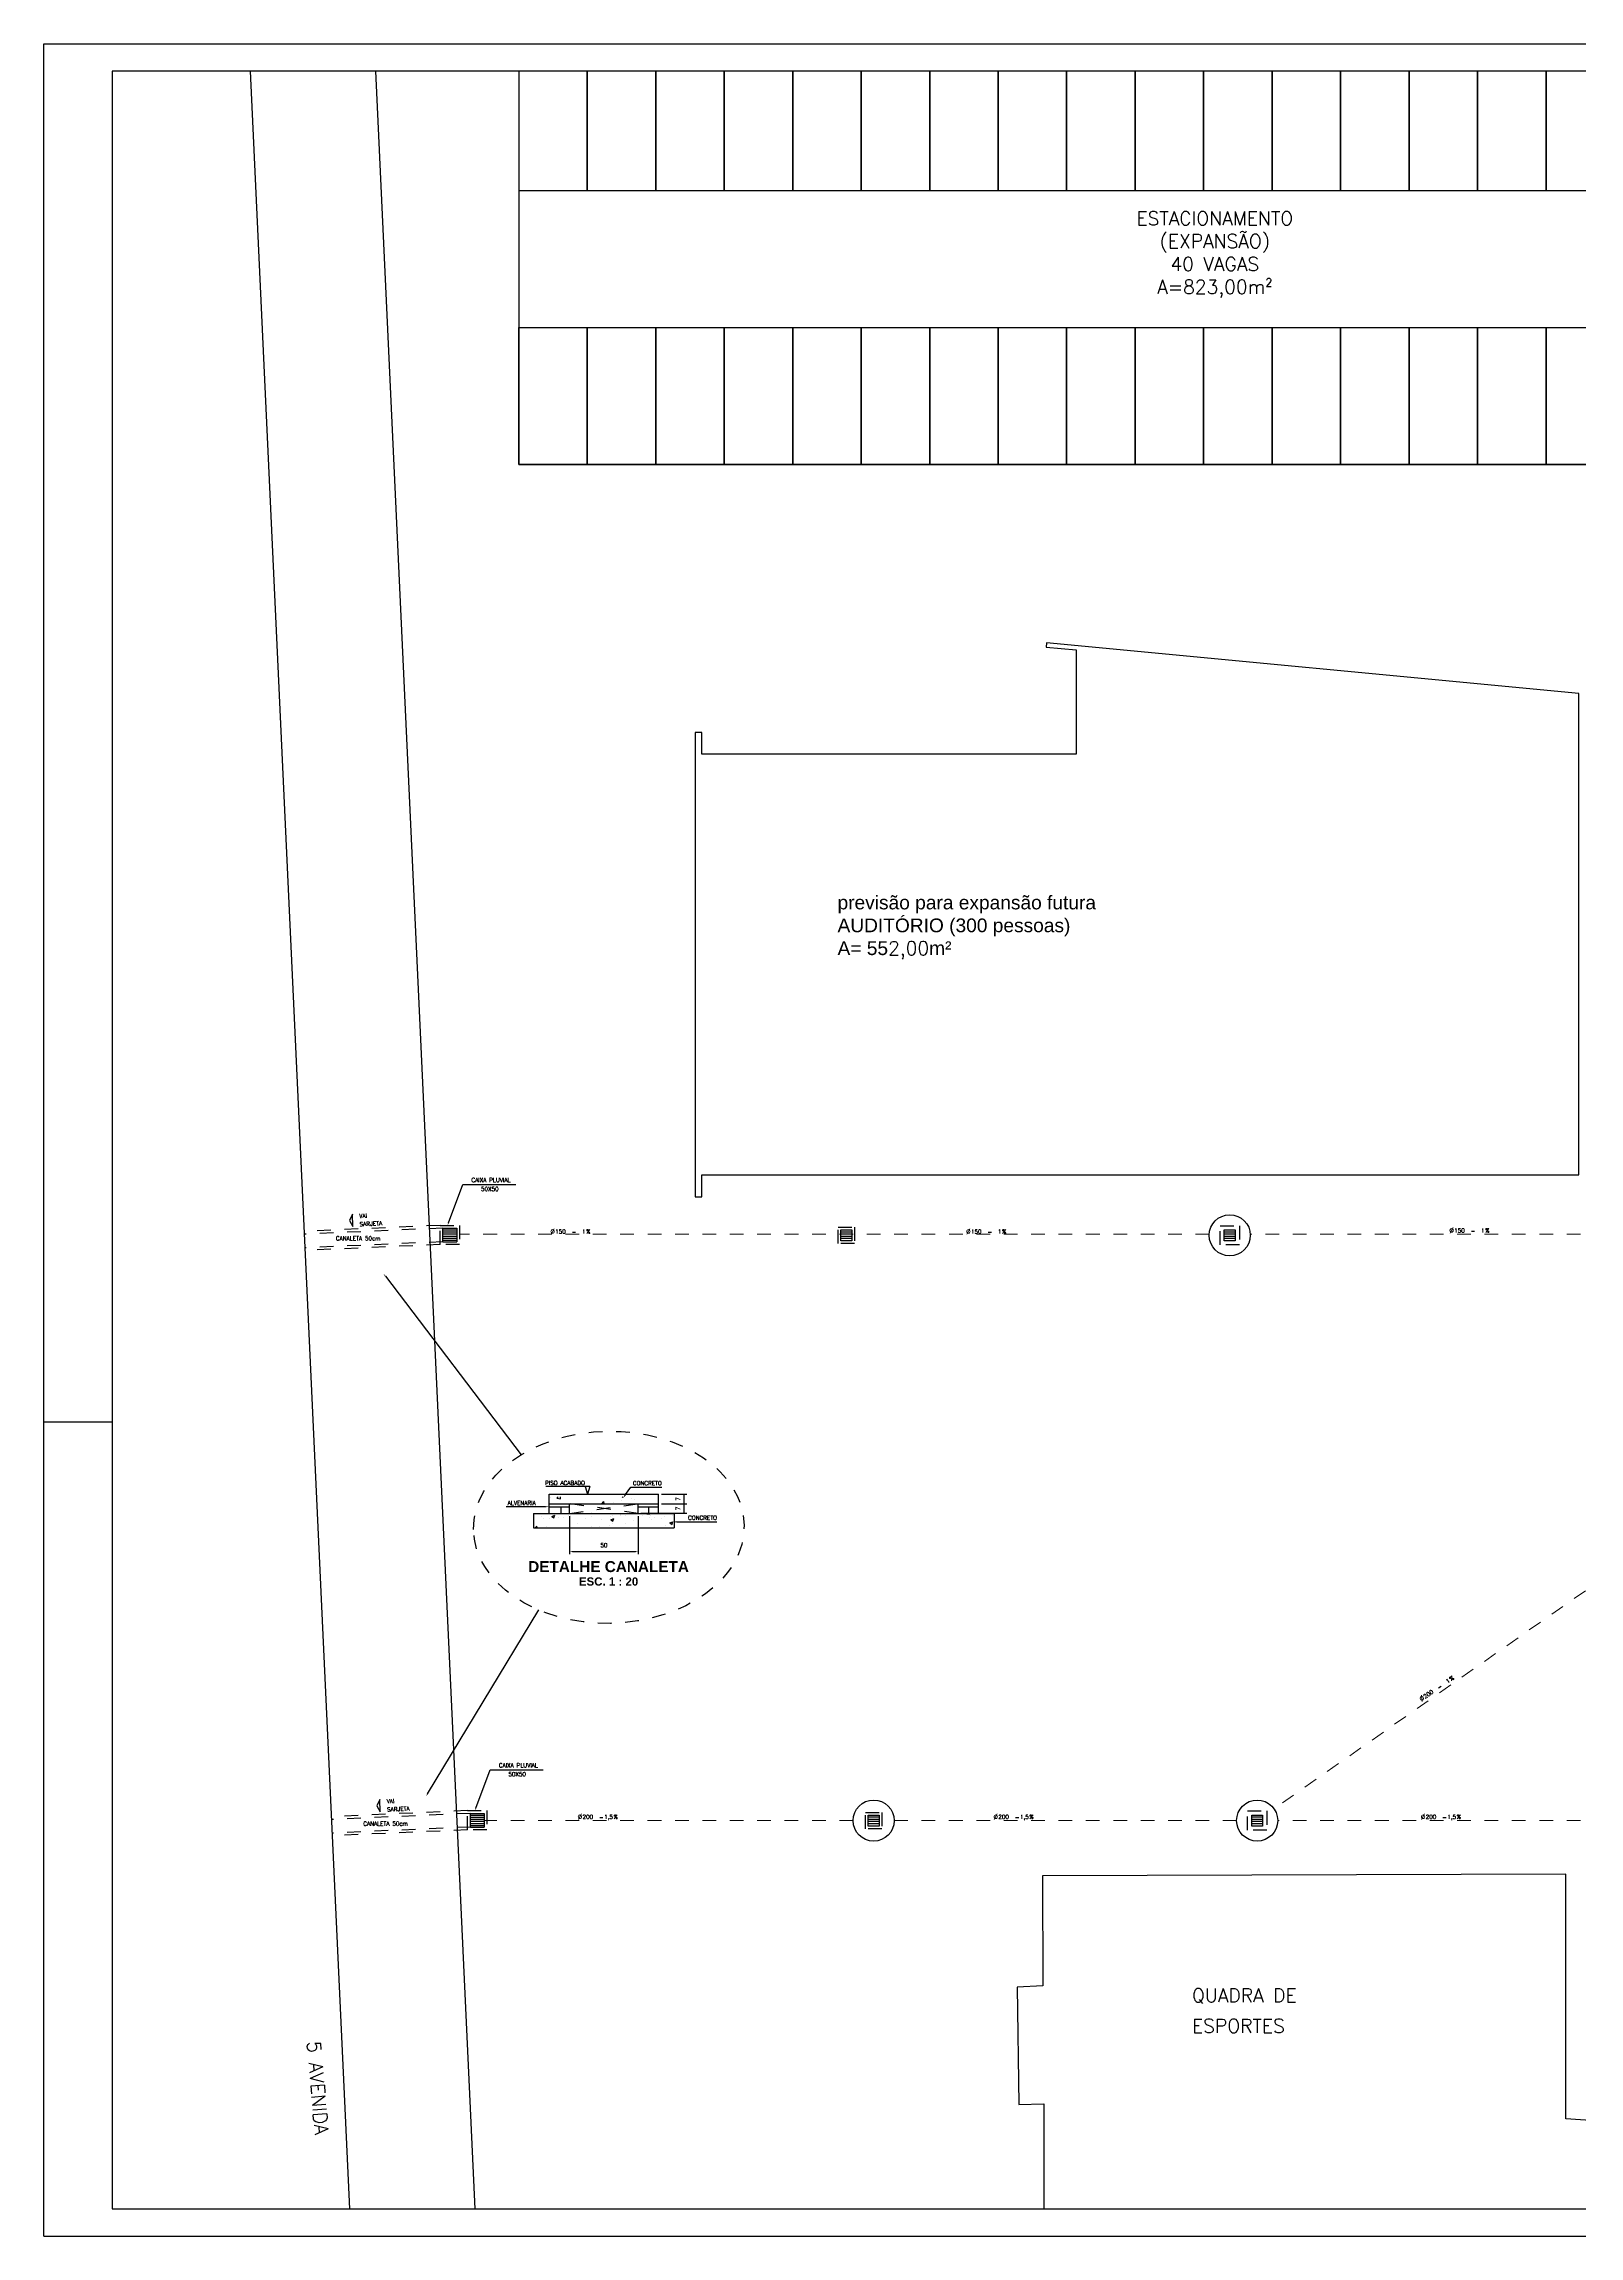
# Model space of a CAD drawing. Header units: millimetres. Extents: x -2485 to 3289, y -257 to 1952.
# Drawn here: x 29.55 to 40.76, y 44.51 to 60.51 of the extents above; entities that cross this region are included whole.
import ezdxf
from ezdxf.enums import TextEntityAlignment as Align

# ---------------------------------------------------------------- set-up
doc = ezdxf.new("R2010")
doc.units = ezdxf.units.MM
doc.header["$LTSCALE"] = 0.3
for name, pattern in [('HID', [0.37, 0.07, -0.1, 0.03, -0.1, 0.07]), ('HIDDEN2', [0.1875, 0.125, -0.0625]), ('T-5CM', [0.1, 0.05, -0.05])]:
    doc.linetypes.add(name, pattern=pattern)
for name, color, linetype in [('BASE', 254, 'Continuous'), ('CAIXAS', 3, 'Continuous'), ('DETALHES ÁGUA PLUVIAL', 6, 'HID'), ('IMPLANTAÇÃO ESGOTO', 2, 'Continuous'), ('PAREDE_CTR25', 7, 'Continuous'), ('PROJEÇÃO', 11, 'HIDDEN2'), ('TEX', 11, 'Continuous'), ('TEXTO', 3, 'Continuous')]:
    doc.layers.add(name, color=color, linetype=linetype)
doc.layers.add('IMPLANTAÇÃO  ÁGUA PLUVIAL', color=6, linetype='HID', lineweight=15)
doc.styles.add('ROMANS', font='romans.shx', dxfattribs={"height": 0.03})
doc.styles.add('SANSSERIFBOLD', font='sasb____.pfb')
doc.linetypes.add('ZIGZAG', pattern='A,0.00254,-5.08,[131,ltypeshp.shx,S=5.08,R=0,X=-5.08,Y=0],-10.16,[131,ltypeshp.shx,S=5.08,R=180,X=5.08,Y=0],-5.08', length=20.32254)
doc.dimstyles.new('20', dxfattribs={"dimtxt": 0.03, "dimasz": 0.02, "dimexe": 0.02, "dimexo": 0.02, "dimgap": 0.03, "dimtad": 1, "dimdec": 3, "dimlfac": 100, "dimdsep": 46, "dimtxsty": 'ROMANS', "dimcen": 0.02, "dimclrd": 11, "dimclre": 11, "dimclrt": 3, "dimadec": 0, "dimazin": 0, "dimtfac": 3.333333, "dimtdec": 3, "dimtix": 1, "dimtmove": 2, "dimatfit": 3, "dimfxl": 0, "dimtolj": 1, "dimarcsym": 0})

# ---------------------------------------------------------------- blocks, each defined once
blk = doc.blocks.new('*D55')
at = {"layer": 'TEX', "color": 11, "lineweight": -2}
for p, q in [((33.913, 49.786), (34.249, 49.786)), ((34.063, 49.856), (34.249, 49.856)), ((34.229, 49.786), (34.229, 49.856))]:
    blk.add_line(p, q, dxfattribs=at)
at = {"layer": 'TEX', "color": 3, "insert": (34.184, 49.821), "char_height": 0.03, "attachment_point": 5, "rotation": 90, "style": 'ROMANS'}
blk.add_mtext('\\A1;7', dxfattribs=at)
blk = doc.blocks.new('*D56')
at = {"layer": 'TEX', "color": 11, "lineweight": -2}
for p, q in [((33.393, 49.766), (33.393, 49.488)), ((33.893, 49.766), (33.893, 49.488)), ((33.413, 49.508), (33.873, 49.508))]:
    blk.add_line(p, q, dxfattribs=at)
at = {"layer": 'TEX', "color": 11}
for points in [[(33.413, 49.511), (33.413, 49.504), (33.393, 49.508)], [(33.873, 49.511), (33.873, 49.504), (33.893, 49.508)]]:
    blk.add_solid(points, dxfattribs=at)
at = {"layer": 'TEX', "color": 3, "insert": (33.643, 49.553), "char_height": 0.03, "attachment_point": 5, "style": 'ROMANS'}
blk.add_mtext('\\A1;50', dxfattribs=at)
blk = doc.blocks.new('*D57')
at = {"layer": 'TEX', "color": 11, "lineweight": -2}
for p, q in [((34.063, 49.926), (34.249, 49.926)), ((34.229, 49.856), (34.229, 49.926)), ((34.083, 49.856), (34.249, 49.856))]:
    blk.add_line(p, q, dxfattribs=at)
at = {"layer": 'TEX', "color": 3, "insert": (34.184, 49.891), "char_height": 0.03, "attachment_point": 5, "rotation": 90, "style": 'ROMANS'}
blk.add_mtext('\\A1;7', dxfattribs=at)
blk = doc.blocks.new('CP40')
at = {"layer": 'CAIXAS', "linetype": 'T-5CM'}
for p, q in [((-0.35, 0.35), (0.35, 0.35)), ((-0.35, -0.35), (-0.35, 0.35)), ((0.35, 0.35), (0.35, -0.35)), ((0.35, -0.35), (-0.35, -0.35))]:
    blk.add_line(p, q, dxfattribs=at)
at = {"layer": 'CAIXAS', "color": 9, "linetype": 'Continuous'}
for p, q in [((-0.2, 0.2), (0.2, 0.2)), ((-0.2, -0.2), (-0.2, 0.2)), ((0.2, 0.2), (0.2, -0.2)), ((0.2, -0.2), (-0.2, -0.2))]:
    blk.add_line(p, q, dxfattribs=at)
at = {"layer": 'CAIXAS', "color": 7}
for p, q in [((0.2, 0.12), (-0.2, 0.12)), ((0.2, 0.04), (-0.2, 0.04)), ((0.2, -0.04), (-0.2, -0.04)), ((0.2, -0.12), (-0.2, -0.12))]:
    blk.add_line(p, q, dxfattribs=at)
blk = doc.blocks.new('CP40N')
at = {"layer": 'CAIXAS', "linetype": 'T-5CM'}
for p, q in [((-0.3, -0.3), (-0.3, 0.3)), ((-0.3, 0.3), (0.3, 0.3)), ((0.3, 0.3), (0.3, -0.3)), ((0.3, -0.3), (-0.3, -0.3))]:
    blk.add_line(p, q, dxfattribs=at)
at = {"layer": 'CAIXAS', "color": 9, "linetype": 'Continuous'}
for p, q in [((-0.2, -0.2), (-0.2, 0.2)), ((-0.2, 0.2), (0.2, 0.2)), ((0.2, 0.2), (0.2, -0.2)), ((0.2, -0.2), (-0.2, -0.2))]:
    blk.add_line(p, q, dxfattribs=at)
at = {"layer": 'CAIXAS', "color": 7}
for p, q in [((0.2, 0.12), (-0.2, 0.12)), ((0.2, 0.04), (-0.2, 0.04)), ((0.2, -0.04), (-0.2, -0.04)), ((0.2, -0.12), (-0.2, -0.12))]:
    blk.add_line(p, q, dxfattribs=at)
blk = doc.blocks.new('DD')
at = {"layer": 'TEX', "color": 9}
blk.add_line((0.188, 0.023), (0.211, 0.023), dxfattribs=at)
at = {"layer": 'TEX', "color": 9, "style": 'ROMANS'}
for s, height, p in [('%%c', 0.04, (0.026, 0.008)), ('%', 0.03, (0.289, 0.012))]:
    blk.add_text(s, height=height, dxfattribs=at).set_placement(p)
blk.add_attdef('N', (0.062, 0.012), '', height=0.03, dxfattribs=at)
blk.add_attdef('INCL', text='', height=0.03, dxfattribs=at).set_placement((0.284, 0.012), align=Align.RIGHT)
blk = doc.blocks.new('cp50n')
at = {"layer": 'CAIXAS', "linetype": 'T-5CM'}
for p, q in [((0, 0.7), (0.7, 0.7)), ((0, 0), (0, 0.7)), ((0.7, 0), (0, 0)), ((0.7, 0.7), (0.7, 0))]:
    blk.add_line(p, q, dxfattribs=at)
at = {"layer": 'CAIXAS', "color": 9, "linetype": 'Continuous'}
for p, q in [((0.1, 0.1), (0.1, 0.6)), ((0.1, 0.6), (0.6, 0.6)), ((0.1, 0.1), (0.6, 0.1)), ((0.6, 0.6), (0.6, 0.1))]:
    blk.add_line(p, q, dxfattribs=at)
at = {"layer": 'CAIXAS', "color": 7}
for p, q in [((0.1, 0.536), (0.6, 0.536)), ((0.1, 0.461), (0.6, 0.461)), ((0.1, 0.386), (0.6, 0.386)), ((0.1, 0.311), (0.6, 0.311)), ((0.1, 0.236), (0.6, 0.236)), ((0.1, 0.161), (0.6, 0.161))]:
    blk.add_line(p, q, dxfattribs=at)
blk = doc.blocks.new('s8e')
at = {"layer": 'TEX', "color": 5}
blk.add_lwpolyline([(0.024, -0.045), (0.024, 0.045), (0, 0)], close=True, dxfattribs=at)
at = {"layer": 'TEX', "color": 5, "style": 'ROMANS'}
blk.add_text('VAI', height=0.03, dxfattribs=at).set_placement((0.074, 0.015))
blk.add_attdef('NOME', (0.074, -0.045), '', height=0.03, dxfattribs=at)

msp = doc.modelspace()

# ---------------------------------------------------------------- hatches: boundary and pattern name
at = {"layer": 'BASE'}
h = msp.add_hatch(dxfattribs=at)
h.set_pattern_fill('AR-B816', color=256, scale=0.02, style=0)
h.set_pattern_definition([(0, (24.3711, 45.51398), (0, 0.16), []), (90, (24.3711, 45.51398), (-0.16, 0.16), [0.16, -0.16])])
h.paths.add_polyline_path([(33.392597, 49.785741), (33.392597, 49.855741), (33.242597, 49.855741), (33.242597, 49.785741)])
h.paths.add_polyline_path([(34.042597, 49.785741), (34.042597, 49.855741), (33.892597, 49.855741), (33.892597, 49.785741)])

# ---------------------------------------------------------------- linework, layer by layer
at = {"color": 4, "linetype": 'Continuous'}
for p, q in [((29.554208, 60.510518), (59.329768, 60.510518)), ((29.554208, 44.510518), (29.554208, 60.510518)), ((29.554208, 44.510518), (59.329768, 44.510518))]:
    msp.add_line(p, q, dxfattribs=at)
at = {"color": 12, "linetype": 'Continuous'}
for p, q in [((30.054208, 60.310518), (30.054208, 44.710518)), ((59.129768, 60.310518), (30.054208, 60.310518)), ((30.054208, 44.710518), (59.129768, 44.710518))]:
    msp.add_line(p, q, dxfattribs=at)
at = {"color": 5, "linetype": 'Continuous'}
msp.add_line((30.054208, 50.450518), (29.554208, 50.450518), dxfattribs=at)
at = {"layer": 'BASE'}
for p, q in [((33.242597, 49.785741), (33.242597, 49.925741)), ((33.242597, 49.925741), (34.042597, 49.925741)), ((34.042597, 49.785741), (34.042597, 49.925741)), ((33.12988, 49.785741), (34.155315, 49.785741)), ((33.12988, 49.785741), (33.12988, 49.680186)), ((33.185507, 49.762825), (33.185507, 49.762825)), ((33.242597, 49.855741), (34.042597, 49.855741)), ((33.254044, 49.903371), (33.254044, 49.903371)), ((33.263354, 49.76342), (33.28436, 49.771484)), ((33.263354, 49.76342), (33.278277, 49.753355)), ((33.27828, 49.753348), (33.284363, 49.771477)), ((33.300124, 49.896459), (33.30903, 49.905741)), ((33.300124, 49.896459), (33.326805, 49.892321)), ((33.326808, 49.892315), (33.325246, 49.905741)), ((33.378104, 49.779272), (33.378104, 49.779272)), ((33.388251, 49.767687), (33.388251, 49.767687)), ((33.392597, 49.785741), (33.392597, 49.855741)), ((33.39828, 49.767284), (33.39828, 49.767284)), ((33.501871, 49.782645), (33.501871, 49.782645)), ((33.55306, 49.764859), (33.55306, 49.764859)), ((33.554096, 49.789777), (33.554096, 49.789777)), ((33.580792, 49.856524), (33.580792, 49.856524)), ((33.602693, 49.782823), (33.602693, 49.782823)), ((33.628872, 49.855741), (33.643662, 49.871156)), ((33.645458, 49.855741), (33.643666, 49.87115)), ((33.665947, 49.78697), (33.665947, 49.78697)), ((33.691336, 49.763144), (33.691336, 49.763144)), ((33.708127, 49.766456), (33.708127, 49.766456)), ((33.711775, 49.866324), (33.711775, 49.866324)), ((33.762839, 49.776057), (33.762839, 49.776057)), ((33.766438, 49.773032), (33.766438, 49.773032)), ((33.770257, 49.881468), (33.770257, 49.881468)), ((33.7775, 49.905741), (33.78241, 49.902429)), ((33.782414, 49.902422), (33.783527, 49.905741)), ((33.7999, 49.773465), (33.7999, 49.773465)), ((33.826094, 49.780204), (33.826094, 49.780204)), ((33.845359, 49.891355), (33.845359, 49.891355)), ((33.859659, 49.785661), (33.859659, 49.785661)), ((33.863307, 49.88553), (33.863307, 49.88553)), ((33.892597, 49.785741), (33.892597, 49.855741)), ((33.922986, 49.76929), (33.922986, 49.76929)), ((33.955407, 49.785741), (33.961482, 49.781644)), ((33.957448, 49.781648), (33.960883, 49.785741)), ((33.957448, 49.781648), (33.975379, 49.780079)), ((33.961486, 49.781636), (33.962863, 49.785741)), ((33.975383, 49.780071), (33.974337, 49.785741)), ((33.986241, 49.773437), (33.986241, 49.773437)), ((34.083133, 49.762524), (34.083133, 49.762524)), ((34.146387, 49.766671), (34.146387, 49.766671)), ((34.155315, 49.785741), (34.155315, 49.680186)), ((33.12988, 49.680186), (34.155315, 49.680186)), ((33.142094, 49.680186), (33.152824, 49.692973)), ((33.155184, 49.680186), (33.152827, 49.692966)), ((33.203148, 49.74924), (33.203148, 49.74924)), ((33.222714, 49.688308), (33.222714, 49.688308)), ((33.246748, 49.748079), (33.246748, 49.748079)), ((33.275033, 49.68337), (33.275033, 49.68337)), ((33.313149, 49.757799), (33.313149, 49.757799)), ((33.345654, 49.756059), (33.345654, 49.756059)), ((33.38286, 49.681542), (33.38286, 49.681542)), ((33.449989, 49.713402), (33.449989, 49.713402)), ((33.5058, 49.749292), (33.5058, 49.749292)), ((33.550448, 49.689909), (33.550448, 49.689909)), ((33.612415, 49.689265), (33.612415, 49.689265)), ((33.624944, 49.743433), (33.624944, 49.743433)), ((33.687517, 49.699152), (33.687517, 49.699152)), ((33.694493, 49.739394), (33.715499, 49.747457)), ((33.694493, 49.739394), (33.709416, 49.729329)), ((33.704479, 49.711032), (33.704479, 49.711032)), ((33.709419, 49.729321), (33.715502, 49.74745)), ((33.801137, 49.714111), (33.801137, 49.714111)), ((33.856011, 49.730238), (33.856011, 49.730238)), ((33.974856, 49.759052), (33.974856, 49.759052)), ((33.990602, 49.739054), (33.990602, 49.739054)), ((34.011827, 49.75273), (34.011827, 49.75273)), ((34.065704, 49.748942), (34.065704, 49.748942)), ((34.089429, 49.69851), (34.089429, 49.69851)), ((34.125632, 49.715368), (34.146637, 49.723431)), ((34.125632, 49.715368), (34.140555, 49.705302)), ((34.140558, 49.705295), (34.146641, 49.723423))]:
    msp.add_line(p, q, dxfattribs=at)
at = {"layer": 'BASE', "color": 11, "linetype": 'HIDDEN2'}
for p, q in [((33.392597, 49.785741), (33.892597, 49.855741)), ((33.892597, 49.785741), (33.392597, 49.855741))]:
    msp.add_line(p, q, dxfattribs=at)
at = {"layer": 'DETALHES ÁGUA PLUVIAL', "linetype": 'Continuous'}
for centre in [(38.212453, 51.815038), (35.612453, 47.543609), (38.412453, 47.543609)]:
    msp.add_circle(centre, 0.15, dxfattribs=at)
at = {"layer": 'IMPLANTAÇÃO  ÁGUA PLUVIAL'}
for p, q in [((38.062666, 51.823038), (32.591936, 51.823038)), ((40.972453, 51.823038), (38.362239, 51.823038)), ((40.972453, 49.335935), (38.53533, 47.629639)), ((35.462453, 47.543609), (32.768236, 47.543609)), ((38.262453, 47.543609), (35.762453, 47.543609)), ((41.172453, 47.543609), (38.562453, 47.543609))]:
    msp.add_line(p, q, dxfattribs=at)
at = {"layer": 'IMPLANTAÇÃO ESGOTO', "color": 11}
for p, q in [((32.508259, 51.906313), (32.612289, 52.184937)), ((32.612289, 52.184937), (32.680795, 52.184937)), ((32.680795, 52.184937), (32.999366, 52.184937)), ((32.04764, 51.516393), (33.038481, 50.212871)), ((32.354874, 47.737914), (33.16713, 49.080386)), ((32.708259, 47.634885), (32.812289, 47.913508)), ((32.812289, 47.913508), (32.880795, 47.913508)), ((32.880795, 47.913508), (33.199366, 47.913508))]:
    msp.add_line(p, q, dxfattribs=at)
for points in [[(32.511382, 51.905147), (32.505136, 51.907479), (32.501263, 51.887577)], [(32.044986, 51.514376), (32.050293, 51.518411), (32.035537, 51.532316)], [(32.357726, 47.736188), (32.352022, 47.739639), (32.34452, 47.720802)], [(32.711382, 47.633719), (32.705136, 47.636051), (32.701263, 47.616148)]]:
    msp.add_solid(points, dxfattribs=at)
at = {"layer": 'PAREDE_CTR25'}
for p, q in [((33.021453, 59.440912), (42.529261, 59.440912)), ((33.021453, 57.440912), (43.521453, 57.440912))]:
    msp.add_line(p, q, dxfattribs=at)
for points in [[(31.061737, 60.310518), (31.786691, 44.710518)], [(33.021453, 60.310518), (33.021453, 59.440912), (33.521453, 59.440912), (33.521453, 60.310518)], [(33.021453, 60.310518), (33.021453, 57.440912), (43.341453, 57.440912), (43.341453, 58.440912), (44.021453, 58.440912), (44.021453, 60.310518)], [(33.521453, 60.310518), (33.521453, 59.440912), (34.021453, 59.440912), (34.021453, 60.310518)], [(34.021453, 60.310518), (34.021453, 59.440912), (34.521453, 59.440912), (34.521453, 60.310518)], [(34.521453, 60.310518), (34.521453, 59.440912), (35.021453, 59.440912), (35.021453, 60.310518)], [(35.021453, 60.310518), (35.021453, 59.440912), (35.521453, 59.440912), (35.521453, 60.310518)], [(35.521453, 60.310518), (35.521453, 59.440912), (36.021453, 59.440912), (36.021453, 60.310518)], [(36.021453, 60.310518), (36.021453, 59.440912), (36.521453, 59.440912), (36.521453, 60.310518)], [(36.521453, 60.310518), (36.521453, 59.440912), (37.021453, 59.440912), (37.021453, 60.310518)], [(37.021453, 60.310518), (37.021453, 59.440912), (37.521453, 59.440912), (37.521453, 60.310518)], [(37.521453, 60.310518), (37.521453, 59.440912), (38.021453, 59.440912), (38.021453, 60.310518)], [(38.021453, 60.310518), (38.021453, 59.440912), (38.521453, 59.440912), (38.521453, 60.310518)], [(38.521453, 60.310518), (38.521453, 59.440912), (39.021453, 59.440912), (39.021453, 60.310518)], [(39.021453, 60.310518), (39.021453, 59.440912), (39.521453, 59.440912), (39.521453, 60.310518)], [(39.521453, 60.310518), (39.521453, 59.440912), (40.021453, 59.440912), (40.021453, 60.310518)], [(40.021453, 60.310518), (40.021453, 59.440912), (40.521453, 59.440912), (40.521453, 60.310518)], [(40.521453, 60.310518), (40.521453, 59.440912), (41.021453, 59.440912), (41.021453, 60.310518)], [(36.845956, 47.141405), (36.847631, 46.336516), (36.661292, 46.328607), (36.672668, 45.472124), (36.85549, 45.477301), (36.854259, 44.710518)], [(41.069629, 44.710518), (40.879476, 45.351245), (40.66646, 45.3668), (40.665805, 47.152482), (36.845956, 47.141405)]]:
    msp.add_lwpolyline(points, dxfattribs=at)
at = {"layer": 'PAREDE_CTR25', "linetype": 'ZIGZAG', "ltscale": 0.01}
msp.add_lwpolyline([(31.975737, 60.310518), (32.700691, 44.710518)], dxfattribs=at)
at = {"layer": 'PAREDE_CTR25'}
for points in [[(33.021453, 58.440912), (33.521453, 58.440912), (33.521453, 57.440912), (33.021453, 57.440912)], [(33.521453, 58.440912), (34.021453, 58.440912), (34.021453, 57.440912), (33.521453, 57.440912)], [(34.021453, 58.440912), (34.521453, 58.440912), (34.521453, 57.440912), (34.021453, 57.440912)], [(34.521453, 58.440912), (35.021453, 58.440912), (35.021453, 57.440912), (34.521453, 57.440912)], [(35.021453, 58.440912), (35.521453, 58.440912), (35.521453, 57.440912), (35.021453, 57.440912)], [(35.521453, 58.440912), (36.021453, 58.440912), (36.021453, 57.440912), (35.521453, 57.440912)], [(36.021453, 58.440912), (36.521453, 58.440912), (36.521453, 57.440912), (36.021453, 57.440912)], [(36.521453, 58.440912), (37.021453, 58.440912), (37.021453, 57.440912), (36.521453, 57.440912)], [(37.021453, 58.440912), (37.521453, 58.440912), (37.521453, 57.440912), (37.021453, 57.440912)], [(37.521453, 58.440912), (38.021453, 58.440912), (38.021453, 57.440912), (37.521453, 57.440912)], [(38.021453, 58.440912), (38.521453, 58.440912), (38.521453, 57.440912), (38.021453, 57.440912)], [(38.521453, 58.440912), (39.021453, 58.440912), (39.021453, 57.440912), (38.521453, 57.440912)], [(39.021453, 58.440912), (39.521453, 58.440912), (39.521453, 57.440912), (39.021453, 57.440912)], [(39.521453, 58.440912), (40.021453, 58.440912), (40.021453, 57.440912), (39.521453, 57.440912)], [(40.021453, 58.440912), (40.521453, 58.440912), (40.521453, 57.440912), (40.021453, 57.440912)], [(40.521453, 58.440912), (41.021453, 58.440912), (41.021453, 57.440912), (40.521453, 57.440912)]]:
    msp.add_lwpolyline(points, close=True, dxfattribs=at)
at = {"layer": 'PAREDE_CTR25', "ltscale": 10}
msp.add_lwpolyline([(40.759953, 52.255545), (40.760953, 55.738179), (40.760953, 55.770165), (36.874131, 56.138054), (36.871307, 56.108213), (37.090953, 56.087424), (37.090953, 55.325545), (34.358353, 55.325545), (34.358353, 55.485545), (34.308353, 55.485545), (34.308353, 52.095545), (34.358353, 52.095545), (34.358353, 52.255545), (40.759953, 52.255545)], dxfattribs=at)
at = {"layer": 'PROJEÇÃO'}
for p, q in [((32.448236, 51.887577), (31.453681, 51.844127)), ((32.468236, 51.867577), (31.454652, 51.823243)), ((32.468236, 51.767577), (31.459289, 51.723458)), ((32.448236, 51.747577), (31.460173, 51.704429)), ((32.648236, 47.616148), (31.653681, 47.572698)), ((32.668236, 47.596148), (31.654652, 47.551814)), ((32.668236, 47.496148), (31.659289, 47.45203)), ((32.648236, 47.476148), (31.660173, 47.433))]:
    msp.add_line(p, q, dxfattribs=at)
msp.add_ellipse((33.67932, 49.684133), major_axis=(-0.987706, -0.01559), ratio=0.710000648, dxfattribs=at)
at = {"layer": 'TEX'}
for p, q in [((33.541483, 49.980848), (33.219125, 49.980848)), ((33.506378, 49.980848), (33.523931, 49.925741)), ((33.541483, 49.980848), (33.523931, 49.925741))]:
    msp.add_line(p, q, dxfattribs=at)
at = {"layer": 'TEX', "color": 11}
for p, q in [((33.801038, 49.922777), (33.84018, 49.975948)), ((33.84018, 49.975948), (34.065895, 49.975948)), ((33.212597, 49.833978), (32.930163, 49.833978)), ((34.176641, 49.723423), (34.242666, 49.723423)), ((34.242666, 49.723423), (34.46838, 49.723423))]:
    msp.add_line(p, q, dxfattribs=at)
for points in [[(33.805064, 49.919813), (33.797011, 49.925741), (33.783252, 49.898617)], [(33.212597, 49.838978), (33.212597, 49.828978), (33.242597, 49.833978)], [(34.176641, 49.718423), (34.176641, 49.728423), (34.146641, 49.723423)]]:
    msp.add_solid(points, dxfattribs=at)

# ---------------------------------------------------------------- block references
at = {"layer": 'DETALHES ÁGUA PLUVIAL', "xscale": 0.1999999999998181, "yscale": 0.1999999999998181, "zscale": 0.2}
for p in [(38.212453, 51.815038), (38.412453, 47.543609)]:
    msp.add_blockref('CP40', p, dxfattribs=at)
at = {"layer": 'IMPLANTAÇÃO  ÁGUA PLUVIAL', "xscale": 0.1999999999998181, "zscale": 0.2}
for name, p, yscale in [('cp50n', (32.448236, 51.747577), 0.1999999999998181), ('CP40N', (35.412453, 51.815038), 0.2000000000002728), ('cp50n', (32.648236, 47.476148), 0.1999999999998181), ('CP40N', (35.612453, 47.543609), 0.2000000000002728)]:
    msp.add_blockref(name, p, dxfattribs=dict(at, yscale=yscale))
at = {"layer": 'IMPLANTAÇÃO  ÁGUA PLUVIAL'}
for p, values in [((33.225126, 51.815038), {'N': '150', 'INCL': '1'}), ((36.260886, 51.815038), {'N': '150', 'INCL': '1'}), ((39.788667, 51.823038), {'N': '150', 'INCL': '1'}), ((33.425126, 47.543609), {'N': '200', 'INCL': '1,5'}), ((36.460886, 47.543609), {'N': '200', 'INCL': '1,5'}), ((39.580778, 47.543609), {'N': '200', 'INCL': '1,5'})]:
    msp.add_blockref('DD', p, dxfattribs=at).add_auto_attribs(values)
at = {"layer": 'IMPLANTAÇÃO  ÁGUA PLUVIAL', "rotation": 34.11197427048026}
msp.add_blockref('DD', (39.594683, 48.388032), dxfattribs=at).add_auto_attribs({'N': '200', 'INCL': '1'})
at = {"layer": 'TEXTO', "rotation": 2.66070041634475}
for p in [(31.784662, 51.922191), (31.984662, 47.650762)]:
    msp.add_blockref('s8e', p, dxfattribs=at).add_auto_attribs({'NOME': 'SARJETA'})

# ---------------------------------------------------------------- texts
at = {"layer": 'IMPLANTAÇÃO ESGOTO', "color": 3, "char_height": 0.03, "attachment_point": 7, "style": 'ROMANS'}
for s, insert in [('\\A1;CAIXA PLUVIAL', (32.675907, 52.203312)), ('50X50', (32.745683, 52.138211)), ('\\A1;CAIXA PLUVIAL', (32.875907, 47.931883)), ('50X50', (32.945683, 47.866782))]:
    msp.add_mtext(s, dxfattribs=dict(at, insert=insert))
at = {"layer": 'TEX', "color": 9, "style": 'ROMANS'}
for s, p in [('PISO ACABADO', (33.213847, 49.992831)), ('ALVENARIA', (32.940878, 49.846592))]:
    msp.add_text(s, height=0.03, dxfattribs=at).set_placement(p)
at = {"layer": 'TEX', "color": 9, "linetype": 'Continuous', "style": 'SANSSERIFBOLD'}
msp.add_text('DETALHE CANALETA', height=0.08, dxfattribs=at).set_placement((33.677105, 49.357144), align=Align.CENTER)
at = {"layer": 'TEX', "color": 3, "linetype": 'Continuous', "style": 'SANSSERIFBOLD'}
msp.add_text('ESC. 1 : 20', height=0.06, dxfattribs=at).set_placement((33.677105, 49.258384), align=Align.CENTER)
at = {"layer": 'TEX', "color": 9, "char_height": 0.03, "attachment_point": 7, "style": 'ROMANS'}
for insert in [(33.85518, 49.990948), (34.257666, 49.738423)]:
    msp.add_mtext('\\A1;CONCRETO', dxfattribs=dict(at, insert=insert))
at = {"layer": 'TEXTO', "style": 'ROMANS'}
for s, height, p in [('CANALETA 50cm', 0.03, (31.686627, 51.7777)), ('CANALETA 50cm', 0.03, (31.886627, 47.506272)), ('QUADRA DE', 0.1, (37.936781, 46.217716)), ('ESPORTES', 0.1, (37.936781, 45.99533))]:
    msp.add_text(s, height=height, dxfattribs=at).set_placement(p)
msp.add_text('5 AVENIDA', height=0.1, rotation=274.8811079, dxfattribs=at).set_placement((31.474747, 45.929071))
at = {"layer": 'TEXTO', "char_height": 0.1, "style": 'ROMANS'}
for s, insert, width, attachment_point in [('ESTACIONAMENTO\\P(EXPANSÃO)\\P40 VAGAS \\PA=823,00m²', (38.103099, 58.971859), 1, 5), ('{\\fArial|b0|i0|c238|p34;previsão para expansão futura\\PAUDITÓRIO (300 pessoas)\\PA= 55}2,00{\\fArial|b0|i0|c238|p34;m²}', (35.34882, 54.293769), 4.98502075, 1)]:
    msp.add_mtext(s, dxfattribs=dict(at, insert=insert, width=width, attachment_point=attachment_point))

# ---------------------------------------------------------------- dimensions: what is measured, and where the dimension line sits
at = {"layer": 'TEX'}
for base, p1, p2, picture, middle in [((34.228739, 49.925741), (34.062597, 49.855741), (34.042597, 49.925741), '*D57', (34.183739, 49.890741)), ((34.228739, 49.855741), (33.892597, 49.785741), (34.042597, 49.855741), '*D55', (34.183739, 49.820741))]:
    dim = msp.add_linear_dim(base=base, p1=p1, p2=p2, angle=90, dimstyle='20', dxfattribs=at)
    dim.commit()
    dim.dimension.update_dxf_attribs({"geometry": picture, "text_midpoint": middle})
dim = msp.add_linear_dim(base=(33.892597, 49.507544), p1=(33.392597, 49.785741), p2=(33.892597, 49.785741), dimstyle='20', dxfattribs=at)
dim.commit()
dim.dimension.update_dxf_attribs({"geometry": '*D56', "text_midpoint": (33.642597, 49.552544)})

doc.saveas('drawing.dxf')
